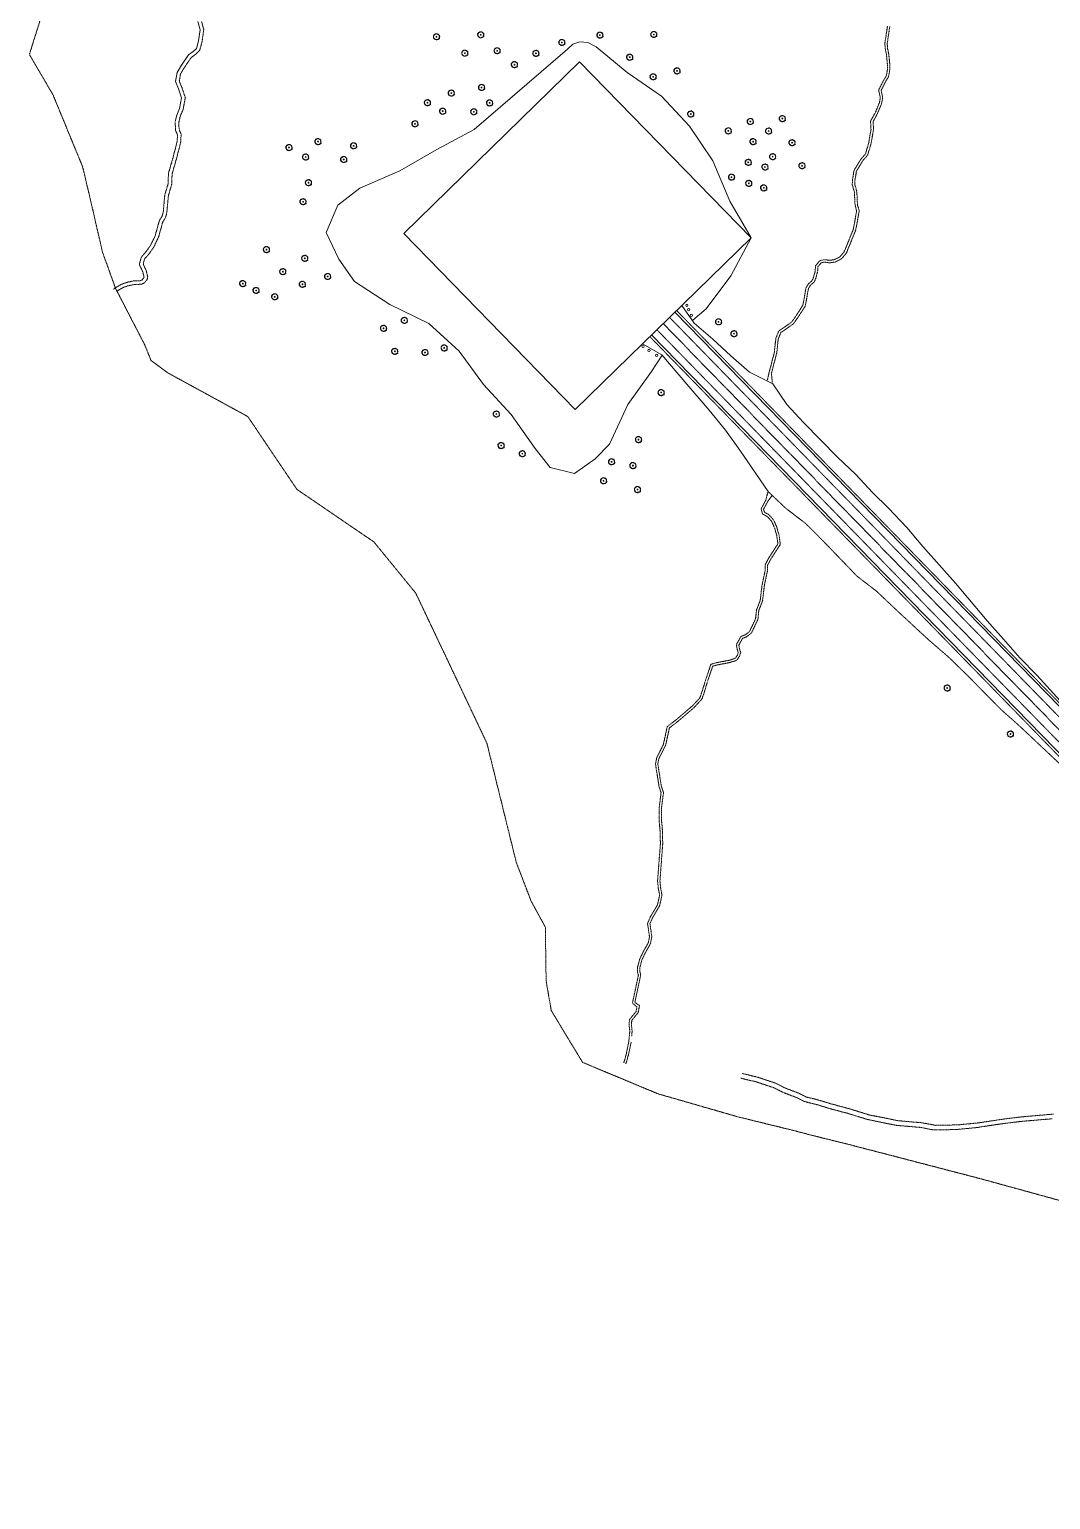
# Model space of a CAD drawing. Header units: feet. Extents: x 65934 to 70070, y 57218 to 61041.
# Drawn here: x 65934 to 67298, y 57916 to 59879 of the extents above; entities that cross this region are included whole.
import ezdxf

# ---------------------------------------------------------------- set-up
doc = ezdxf.new("R2010")
doc.units = ezdxf.units.FT
doc.header["$MEASUREMENT"] = 0
for name, pattern in [('DASHED2', [0.375, 0.25, -0.125]), ('HIDDEN', [0.375, 0.25, -0.125]), ('PHANTOM2', [1.25, 0.625, -0.125, 0.125, -0.125, 0.125, -0.125])]:
    doc.linetypes.add(name, pattern=pattern)
for name, color, linetype, lineweight in [('Bollard_PLN_x', 9, 'Continuous', 0), ('Building_PLN_x', 1, 'Continuous', 0), ('Centerline_PLN_x', 1, 'PHANTOM2', 0), ('Edge-of-Paved-Road_PLN_x', 5, 'DASHED2', 0), ('Laneline_PLN_x', 2, 'DASHED2', 0), ('Natural-Drainage_PLN_x', 5, 'HIDDEN', 0), ('River_PLN_x', 5, 'Continuous', 0), ('Shoulder_PLN_x', 7, 'Continuous', 0), ('Surface-Existing-Perimeter', 3, 'DASHED2', 0), ('Toe_PLN_x', 2, 'Continuous', 0), ('Tree_PLN_x', 62, 'Continuous', 0)]:
    doc.layers.add(name, color=color, linetype=linetype, lineweight=lineweight)

# ---------------------------------------------------------------- blocks, each defined once
blk = doc.blocks.new('TREE-D')
at = {"layer": 'Tree_PLN_x', "linetype": 'Continuous'}
blk.add_lwpolyline([(-3.4, 0.2, 1.158218), (-3.2, -1.4, 1.170054), (-2.1, -2.6, 1.101781), (-0.7, -3.4, 1.072634), (1, -3.2, 1.180778), (2.4, -2.5, 1.70845), (3.2, -1.1, 0.989775), (3.4, 0.7, 1.085957), (2.7, 2.2, 1.005407), (1.4, 3.1, 1.020594), (-0.2, 3.5, 0.925491), (-1.8, 2.9, 1.150965), (-3, 1.8, 1.269159)], format="xyb", close=True, dxfattribs=at)
at = {"layer": 'Tree_PLN_x'}
blk.add_circle((0, 0), 0.535, dxfattribs=at)
blk = doc.blocks.new('BOLL')
at = {"layer": 'Bollard_PLN_x', "linetype": 'Continuous', "lineweight": 0}
blk.add_circle((0, 0), 1.44, dxfattribs=at)

msp = doc.modelspace()

# ---------------------------------------------------------------- linework, layer by layer
at = {"layer": 'Building_PLN_x', "elevation": 5602.8}
msp.add_lwpolyline([(66434.2, 59606.6), (66669.1, 59835.6), (66898.1, 59600.8), (66663.3, 59371.7)], close=True, dxfattribs=at)
at = {"layer": 'Centerline_PLN_x'}
msp.add_polyline3d([(68713.2, 57936.4, 5630), (68636.9, 57966.7, 5627.8), (68576.5, 57992.3, 5625.8), (68507.7, 58023.3, 5623.2), (68445.5, 58052.9, 5620.7), (68372.3, 58089.9, 5617.7), (68314.4, 58120.8, 5615.3), (68248.6, 58157.7, 5612.5), (68189.3, 58192.7, 5609.9), (68119.6, 58236.1, 5606.9), (68062, 58273.8, 5604.4), (68007.8, 58310.8, 5602), (67946.5, 58354.8, 5599.6), (67881, 58404.1, 5597.4), (67824.4, 58448.9, 5595.8), (67766.2, 58497, 5594.6), (67704.3, 58550.8, 5593.7), (67651, 58599.4, 5593.3), (67596.4, 58651.5, 5593.3), (67538.4, 58709.5, 5593.7), (67112.3, 59146.3, 5598.8), (66780.7, 59486.2, 5602.8)], dxfattribs=at)
at = {"layer": 'Edge-of-Paved-Road_PLN_x'}
for points in [[(68708.7, 57964.8, 5627.9), (68644.8, 57990.5, 5626), (68569.4, 58022.7, 5623.4), (68500.5, 58054.2, 5620.8), (68438.7, 58084.1, 5618.2), (68380.2, 58113.9, 5615.8), (68310.9, 58151.1, 5612.9), (68248.1, 58186.8, 5610.2), (68185.5, 58224.2, 5607.5), (68127.8, 58260.4, 5604.9), (68062.1, 58303.8, 5602), (67994.8, 58350.6, 5599.1), (67939.1, 58391.3, 5597), (67879.2, 58437.1, 5595.1), (67814.8, 58488.9, 5593.5), (67760.1, 58535.1, 5592.5), (67705.9, 58582.9, 5591.8), (67657.7, 58627.3, 5591.5), (67600.5, 58682.4, 5591.6), (67215.7, 59076, 5596.1), (66798.6, 59503.7, 5601.1)], [(68690, 57918.6, 5627.9), (68626.1, 57944.2, 5626), (68550.6, 57976.5, 5623.5), (68479, 58009.2, 5620.8), (68417, 58039.2, 5618.3), (68355.6, 58070.5, 5615.7), (68286.3, 58107.8, 5612.9), (68214.1, 58148.9, 5609.8), (68158.8, 58182.1, 5607.5), (68103.2, 58217, 5605.1), (68034.7, 58262.1, 5602), (67975.4, 58303.2, 5599.5), (67911.7, 58349.5, 5597.1), (67849.1, 58397.3, 5595.2), (67795.3, 58440.4, 5593.8), (67734.9, 58490.9, 5592.6), (67682.8, 58536.6, 5591.9), (67625.1, 58589.5, 5591.6), (67575.3, 58637.2, 5591.6), (67519.7, 58692.9, 5592), (66960.7, 59266, 5598.7), (66762.9, 59468.8, 5601.1)]]:
    msp.add_polyline3d(points, dxfattribs=at)
at = {"layer": 'Laneline_PLN_x'}
for points in [[(68699.9, 57954.2, 5629.1), (68621, 57986.1, 5626.7), (68551.8, 58016.2, 5624.3), (68489.2, 58045, 5621.9), (68424.3, 58076.6, 5619.2), (68359.8, 58109.7, 5616.5), (68291, 58147.2, 5613.6), (68231.2, 58181.5, 5611.1), (68161, 58223.9, 5608), (68094.7, 58266.3, 5605.1), (68037.5, 58304.7, 5602.6), (67970.4, 58351.9, 5599.8), (67907.2, 58398.9, 5597.6), (67855.4, 58439.1, 5596), (67801.9, 58482.5, 5594.7), (67741.9, 58533.5, 5593.7), (67680.7, 58588.1, 5593), (67620.9, 58644.2, 5592.8), (67564.8, 58699.5, 5593.1), (66994.3, 59284.2, 5600), (66789.2, 59494.5, 5602.4)], [(68695.6, 57930.5, 5629.2), (68631.6, 57956.1, 5627.3), (68556, 57988.4, 5624.8), (68484.6, 58021.1, 5622.1), (68422.6, 58051.1, 5619.6), (68348.8, 58088.9, 5616.5), (68279.9, 58126.3, 5613.6), (68220.6, 58160.3, 5611.1), (68161.6, 58195.8, 5608.6), (68095, 58237.9, 5605.7), (68026.4, 58283.7, 5602.7), (67973, 58321, 5600.4), (67914.7, 58363.6, 5598.3), (67857.4, 58407.5, 5596.5), (67806.2, 58448.4, 5595.2), (67743.3, 58501.1, 5593.9), (67691.4, 58546.5, 5593.2), (67633.4, 58599.7, 5592.9), (67574.3, 58656.6, 5592.9), (67193.6, 59046, 5597.3), (66772.3, 59478, 5602.4)]]:
    msp.add_polyline3d(points, dxfattribs=at)
at = {"layer": 'Natural-Drainage_PLN_x'}
for points in [[(66050.5, 59529.3, 5568.2), (66058.7, 59534.2, 5568.7), (66065.2, 59536.5, 5569), (66074.2, 59538.5, 5569.4), (66083.4, 59538.7, 5569.6), (66087.5, 59540.5, 5569.9), (66091.5, 59545.7, 5569.8), (66092, 59548.9, 5569.9), (66089.7, 59557.7, 5570.2), (66086, 59565.5, 5570.8), (66087.8, 59572.7, 5570.8), (66093, 59578.3, 5571), (66100.1, 59588.3, 5571.3), (66106.5, 59601.8, 5571.7), (66112.1, 59621.9, 5572.4), (66115.6, 59627.4, 5572.8), (66117.6, 59634.5, 5573.3), (66119.6, 59656.8, 5574.4), (66124.1, 59672.4, 5574.6), (66124.6, 59686, 5575.6), (66130.2, 59705.5, 5576.3), (66136.3, 59729.1, 5577.8), (66136.6, 59739.4, 5578.2), (66133.9, 59745.3, 5578.4), (66133.6, 59755, 5578.5), (66135.4, 59763, 5579), (66139.2, 59771.8, 5579.4), (66142.3, 59787.9, 5579.6), (66137.7, 59801.5, 5580.2), (66134.1, 59809.8, 5580.4), (66135.9, 59819.7, 5580.8), (66141.3, 59828.6, 5581.7), (66150.1, 59841.5, 5583.1), (66156, 59845.8, 5583.5), (66161.5, 59851.1, 5584), (66164.6, 59862.6, 5584.7), (66166.9, 59879, 5585.9), (66163.9, 59889.6, 5586.2)], [(66919.8, 59409.8, 5586.1), (66922.1, 59420.3, 5586.6), (66929.3, 59448.2, 5587.9), (66931.2, 59466.4, 5588.8), (66935.2, 59476.6, 5589.4), (66939.3, 59479.1, 5589.6), (66952.2, 59488.1, 5590.3), (66957.6, 59495.6, 5590.5), (66967.4, 59510.9, 5591.3), (66971.6, 59534.2, 5592.8), (66974.8, 59539.4, 5593.2), (66979.8, 59543.8, 5593.4), (66981.2, 59547.1, 5593.7), (66983.8, 59555.9, 5593.9), (66984.2, 59563.1, 5594.2), (66989.5, 59569.8, 5594.6), (66995.3, 59571.6, 5595.2), (67003.5, 59570.7, 5595.8), (67009.1, 59571.5, 5596), (67016.6, 59575.2, 5596.5), (67022.5, 59582, 5597.1), (67034.7, 59611.9, 5597.6), (67039.2, 59636.5, 5598.9), (67037.1, 59644.5, 5599.2), (67036.1, 59662.1, 5600.1), (67033.3, 59671.7, 5600.1), (67033.7, 59679, 5600.8), (67035.8, 59691, 5601.1), (67045, 59706, 5602), (67050.8, 59712.4, 5602.4), (67055, 59726.3, 5603.2), (67058.4, 59745.1, 5604.1), (67057.8, 59756.7, 5604.7), (67064, 59767.6, 5604.4), (67069.7, 59781.4, 5605.2), (67070.8, 59787.9, 5605.4), (67068.6, 59798, 5605.9), (67075.4, 59811.4, 5606.6), (67078.8, 59816.9, 5606.9), (67080.2, 59824.8, 5607), (67080.4, 59830.9, 5607.1), (67079.1, 59844.8, 5607.7), (67077.3, 59853.3, 5608.2), (67076.9, 59860.5, 5608.5), (67080.4, 59883.5, 5609.8)], [(67066.9, 59766.4, 5604.5), (67072.7, 59780.5, 5605.3), (67074, 59788, 5605.5), (67071.9, 59797.6, 5606), (67078.2, 59809.9, 5606.7), (67081.8, 59815.8, 5607), (67083.3, 59824.4, 5607.1), (67083.6, 59831, 5607.2), (67082.2, 59845.3, 5607.9), (67080.4, 59853.7, 5608.3), (67080, 59860.3, 5608.7), (67083.5, 59882.9, 5609.9)], [(66128.8, 59754.9, 5578.5), (66129.1, 59744.2, 5578.3), (66131.7, 59738.4, 5578.2), (66131.5, 59729.8, 5577.9), (66125.5, 59706.8, 5576.4), (66119.7, 59686.8, 5575.6), (66119.3, 59673.1, 5574.7), (66114.8, 59657.7, 5574.5), (66112.8, 59635.3, 5573.3), (66111.1, 59629.4, 5573), (66107.6, 59623.9, 5572.5), (66102, 59603.5, 5571.8), (66095.9, 59590.8, 5571.4), (66089.2, 59581.4, 5571.2), (66083.4, 59575, 5571), (66080.9, 59565, 5570.8), (66085.1, 59556, 5570.1), (66087.1, 59548.6, 5569.9), (66086.9, 59547.7, 5569.9), (66084.4, 59544.4, 5570.1), (66082.3, 59543.5, 5569.9), (66073.7, 59543.3, 5569.7), (66063.8, 59541.1, 5569.3), (66056.6, 59538.6, 5569), (66047, 59532.8, 5568.5), (66046.4, 59531.9, 5568.4)], [(67066.9, 59766.4, 5605.1), (67061.2, 59756, 5604.7), (67061.7, 59744.9, 5604.2), (67058.2, 59725.5, 5603.3), (67053.7, 59710.8, 5602.4), (67047.6, 59704.1, 5602), (67039, 59689.8, 5601.1), (67037, 59678.6, 5600.9), (67036.6, 59672.1, 5600.2), (67039.4, 59662.7, 5600.2), (67040.3, 59645, 5599.3), (67042.6, 59636.6, 5599), (67037.9, 59610.9, 5597.7), (67025.4, 59580.2, 5597.2), (67018.7, 59572.5, 5596.5), (67010.1, 59568.3, 5595.9), (67003.5, 59567.3, 5595.7), (66995.7, 59568.3, 5595.1), (66991.4, 59567, 5594.5), (66987.4, 59561.9, 5594.3), (66987, 59555.4, 5594), (66984.3, 59545.9, 5593.7), (66982.5, 59541.8, 5593.4), (66977.4, 59537.3, 5593.2), (66974.8, 59533, 5592.8), (66970.6, 59509.7, 5591.4), (66960.3, 59493.7, 5590.5), (66954.5, 59485.8, 5590.3), (66941.1, 59476.3, 5589.6), (66937.9, 59474.4, 5589.4), (66934.4, 59465.6, 5588.9), (66932.6, 59447.7, 5588), (66925.4, 59420, 5586.7), (66926.5, 59406, 5586.2)], [(66920.8, 59262, 5580.8), (66917.9, 59250.6, 5579.2), (66911.5, 59238.8, 5578.6), (66913.5, 59232, 5578.5), (66919.6, 59228.8, 5578.1), (66925.5, 59222.3, 5577.6), (66929.3, 59214, 5577.1), (66932.4, 59203.6, 5576.4), (66934, 59192.2, 5575.7), (66922.3, 59174.1, 5574.5), (66916.8, 59164, 5574.1), (66916.8, 59155.4, 5573.3), (66912.7, 59136.3, 5572.6), (66910.4, 59116.9, 5572.2), (66905.4, 59103.7, 5571.9), (66904.1, 59091.9, 5571.7), (66896.1, 59075.1, 5571), (66890.2, 59070.5, 5570.8), (66884.7, 59068.6, 5570.4), (66878.6, 59057.8, 5569.4), (66879.6, 59051.2, 5569.2), (66881, 59047, 5569), (66880, 59043.7, 5568.9), (66877.1, 59039.4, 5568.5), (66869.4, 59036.8, 5568.3), (66850.2, 59033, 5567.3), (66844.4, 59031.3, 5566.8), (66836.9, 59008.8, 5565.9), (66832.1, 58993.2, 5565.2), (66829.6, 58986.3, 5565), (66820, 58976, 5564.6), (66797.8, 58957, 5563), (66786.2, 58948.2, 5561.9), (66781, 58924.1, 5560.5), (66772, 58906.4, 5559.4), (66770.4, 58898.3, 5559), (66775.1, 58868.6, 5557.6), (66777.9, 58859.7, 5557.5), (66775.3, 58839.2, 5557), (66775.3, 58822.5, 5556.4), (66776.5, 58809.4, 5555.6), (66777, 58791.9, 5554.9), (66773.2, 58742.1, 5552.4), (66774.4, 58730.6, 5551.4), (66775.9, 58723.2, 5550.8), (66772.9, 58709.7, 5550.7), (66763.7, 58694.3, 5550.1), (66759.8, 58685.4, 5549.5), (66762.4, 58667.7, 5548.8), (66760.9, 58659.7, 5548.8), (66753.6, 58646.7, 5548.7), (66749.2, 58637.4, 5548.5), (66746.6, 58627.3, 5548.4), (66746.6, 58619.9, 5548.2), (66747.6, 58616.6, 5547.8), (66739.6, 58579.1, 5547.2), (66744.7, 58574.5, 5547.2), (66745.7, 58574, 5546.8), (66744.4, 58567.5, 5546.6), (66735.7, 58557, 5546.2), (66735.2, 58549.5, 5545.9), (66736.1, 58542, 5545.8), (66734.8, 58527.2, 5545.6), (66731.5, 58511.1, 5545.3), (66728, 58498.9, 5544.6)], [(66926.4, 59256.8, 5580.9), (66920.7, 59249.3, 5579.7), (66914.8, 59238.4, 5579.2), (66916.1, 59234.2, 5579), (66921.6, 59231.3, 5578.5), (66928.2, 59224.1, 5578.1), (66932.2, 59215.1, 5577.6), (66935.5, 59204.2, 5577), (66937.2, 59191.4, 5576.3), (66925, 59172.5, 5575), (66919.9, 59163.1, 5574.7), (66919.9, 59155, 5573.9), (66915.8, 59135.8, 5573.1), (66913.5, 59116.1, 5572.8), (66908.4, 59103, 5572.5), (66907.2, 59091, 5572.2), (66898.6, 59073.1, 5571.4), (66891.7, 59067.7, 5571.1), (66886.8, 59066, 5570.8), (66881.9, 59057.1, 5570), (66882.6, 59051.9, 5569.7), (66884.3, 59047, 5569.6), (66882.8, 59042.3, 5569.4), (66879.1, 59036.7, 5568.9), (66870.2, 59033.8, 5568.5), (66850.9, 59029.9, 5567.4), (66846.8, 59028.7, 5567.2), (66839.8, 59007.9, 5566.4), (66835.1, 58992.2, 5565.7), (66832.3, 58984.7, 5565.4), (66822.2, 58973.7, 5565), (66799.7, 58954.5, 5563.4), (66789, 58946.4, 5562.4), (66783.9, 58923, 5561.1), (66775, 58905.4, 5559.9), (66773.5, 58898.2, 5559.6), (66778.1, 58869.3, 5558.2), (66781.1, 58859.9, 5558.1), (66778.4, 58839, 5557.5), (66778.5, 58822.6, 5557), (66779.7, 58809.5, 5556.1), (66780.1, 58791.8, 5555.5), (66776.4, 58742.1, 5552.9), (66777.5, 58731, 5552), (66779.1, 58723.2, 5551.4), (66775.8, 58708.6, 5551.3), (66766.5, 58692.9, 5550.6), (66763, 58684.9, 5550.1), (66765.5, 58667.7, 5549.4), (66763.9, 58658.6, 5549.4), (66756.4, 58645.3, 5549.2), (66752.1, 58636.3, 5549.1), (66749.7, 58626.9, 5549), (66749.7, 58620.4, 5548.8), (66750.8, 58616.7, 5548.4), (66743, 58580.2, 5547.8), (66746.5, 58577.1, 5547.6), (66749.2, 58575.7, 5547.5), (66747.2, 58566.1, 5547.2), (66738.7, 58555.8, 5546.8), (66738.3, 58549.6, 5546.5), (66739.2, 58542, 5546.4), (66738.6, 58534.4, 5546.3)], [(67328.5, 58881.5, 5591.2), (67256.8, 58948.9, 5589.6), (67232.3, 58970.7, 5588.6), (67186.2, 59017.4, 5588.9), (67162.7, 59040.3, 5588.7), (67135.4, 59063.9, 5587.2), (67089.7, 59106.2, 5585.9), (67065.9, 59128.8, 5585.4), (67039.7, 59148.9, 5583), (66994.2, 59196.2, 5583.8), (66971, 59219.3, 5583.8), (66944.6, 59239.5, 5581.3), (66920.8, 59262, 5580.8)], [(66737.9, 58526.7, 5546.2), (66734.5, 58510.4, 5545.9), (66730.9, 58498, 5545.2)], [(67300.4, 58424.5, 5565), (67258.5, 58420.9, 5564.5), (67232.2, 58417.7, 5564), (67200, 58412.8, 5563.3), (67172, 58410.1, 5562.8), (67142.3, 58409.5, 5562.6), (67125, 58412.9, 5562), (67092.3, 58415.7, 5561), (67053.7, 58423.5, 5559.6), (67028.7, 58431.3, 5558.5), (67003.3, 58438.1, 5557.7), (66987.7, 58442.9, 5556.6), (66969.5, 58447.5, 5555.6), (66959.9, 58452.4, 5554.7), (66941.5, 58459.4, 5553.7), (66928.4, 58466, 5552.8), (66904.6, 58473.9, 5551.6), (66884.4, 58478.7, 5550.4)], [(67302.4, 58430.7, 5565.8), (67260.5, 58427.1, 5565.4), (67234.1, 58423.9, 5564.9), (67202, 58419, 5564.1), (67174, 58416.3, 5563.6), (67144.3, 58415.7, 5563.5), (67127, 58419.1, 5562.8), (67094.3, 58421.9, 5561.9), (67055.7, 58429.7, 5560.5), (67030.7, 58437.5, 5559.3), (67005.3, 58444.3, 5558.5), (66989.6, 58449.1, 5557.4), (66971.5, 58453.7, 5556.4), (66961.9, 58458.6, 5555.6), (66943.5, 58465.6, 5554.5), (66930.4, 58472.2, 5553.6), (66906.6, 58480.1, 5552.5), (66886.4, 58484.9, 5551.3)]]:
    msp.add_polyline3d(points, dxfattribs=at)
at = {"layer": 'River_PLN_x'}
msp.add_polyline3d([(66128.9, 59756.1, 5578.6), (66130.7, 59764.5, 5579.1), (66134.6, 59773.2, 5579.5), (66137.3, 59787.6, 5579.6), (66133.2, 59799.8, 5580.1), (66129, 59809.3, 5580.4), (66131.4, 59821.5, 5581), (66137.2, 59831.2, 5581.9), (66146.6, 59844.9, 5583.3), (66152.9, 59849.5, 5583.8), (66157.2, 59853.7, 5584.2), (66159.9, 59863.6, 5584.8), (66162, 59878.6, 5585.9), (66158.9, 59889.4, 5586.2)], dxfattribs=at)
at = {"layer": 'Shoulder_PLN_x'}
for points in [[(68722.9, 57955.9, 5629.3), (68644.2, 57987.2, 5627), (68568.7, 58019.4, 5624.4), (68497.1, 58052.1, 5621.7), (68435.1, 58082.2, 5619.1), (68364.4, 58118.5, 5616.2), (68295.9, 58155.7, 5613.3), (68236.1, 58190, 5610.7), (68165.9, 58232.5, 5607.7), (68099.6, 58274.8, 5604.8), (68045.1, 58311.4, 5602.3), (67991.3, 58349, 5600), (67935.7, 58389.7, 5598), (67878.1, 58433.8, 5596.1), (67827.1, 58474.5, 5594.8), (67761.8, 58529.3, 5593.5), (67702.7, 58581.4, 5592.8), (67642, 58637.6, 5592.5), (67593.1, 58685.1, 5592.6), (67116.3, 59173.3, 5598.2), (66796.2, 59501.4, 5602.1)], [(68706, 57916, 5629.3), (68629.3, 57946.5, 5627), (68566.3, 57973.2, 5624.9), (68494.5, 58005.5, 5622.3), (68429.4, 58036.7, 5619.7), (68362.1, 58070.8, 5616.9), (68301.3, 58103.2, 5614.4), (68232.7, 58141.9, 5611.5), (68159.5, 58185.6, 5608.4), (68090.1, 58229.3, 5605.4), (68019.1, 58276.7, 5602.2), (67954.7, 58322, 5599.6), (67896.7, 58364.9, 5597.5), (67834.4, 58413.1, 5595.7), (67783.4, 58454.4, 5594.5), (67733.3, 58496.7, 5593.5), (67679.1, 58544.4, 5592.8), (67628.3, 58591, 5592.5), (67573.9, 58643.2, 5592.6), (67513.8, 58703.7, 5593), (66973.1, 59258, 5599.6), (66765.2, 59471.1, 5602.1)]]:
    msp.add_polyline3d(points, dxfattribs=at)
at = {"layer": 'Surface-Existing-Perimeter'}
msp.add_lwpolyline([(65964.6, 59943), (65933.9, 59845.6), (65965.5, 59791.6), (66005.1, 59695.5), (66018.9, 59637), (66031.4, 59582.2), (66049, 59533.3), (66087.9, 59458.1), (66096.4, 59437), (66118.5, 59420.6), (66225.7, 59362.1), (66291.4, 59264.8), (66394.2, 59194.7), (66450.2, 59126.2), (66545.1, 58926.2), (66584.4, 58766.9), (66604.3, 58715), (66623.3, 58680.3), (66624.3, 58608.6), (66631.2, 58568.9), (66673, 58499.8), (66773.5, 58457.9), (66880.4, 58427.1), (66951.3, 58409.7), (66982.8, 58401.5), (67027, 58390.6), (67092.7, 58373.6), (67206.7, 58343.9), (67316.2, 58313.8)], dxfattribs=at)
at = {"layer": 'Toe_PLN_x'}
for points in [[(66779.3, 59444.2, 5597.8), (66765.1, 59422.1, 5596.7), (66733.3, 59378.3, 5595.1), (66708.9, 59325, 5591.4), (66689.7, 59305.6, 5590.4), (66662.2, 59286.1, 5587.9), (66629.9, 59293.9, 5588), (66609.5, 59319.3, 5589.7), (66577.8, 59364.7, 5591.3), (66540.7, 59404.9, 5591.5), (66508.2, 59449.6, 5592.9), (66467.8, 59486.5, 5592.4), (66415.5, 59511.9, 5588.9), (66368.4, 59542.4, 5586.8), (66347.5, 59572.2, 5586.5), (66330.4, 59607.9, 5584.7), (66345.9, 59644.4, 5586), (66375.3, 59666.9, 5588.1), (66429, 59690.2, 5591.7), (66478.2, 59718.7, 5594.2), (66528.1, 59745.2, 5597), (66652.7, 59852.7, 5607), (66660.2, 59859.1, 5607.2), (66669.5, 59862.2, 5607.5), (66680.2, 59861.6, 5607.8), (66691, 59855.9, 5608.1), (66732.7, 59821.3, 5609.1), (66778.6, 59789.7, 5611), (66816, 59749.9, 5610.8), (66847, 59703.6, 5609), (66869.9, 59649.6, 5605.3), (66898.1, 59600.8, 5602.8), (66871.2, 59550.1, 5599.8), (66838, 59505.8, 5598.3), (66820.2, 59490.8, 5598.6)], [(66822.1, 59486.6, 5598), (66805.6, 59510.5, 5599.4)], [(67346.1, 58943.6, 5594), (67280, 59016.6, 5592.7), (67257.1, 59040.1, 5592.9), (67235.6, 59065, 5592.1), (67213.4, 59089.2, 5591.8), (67171.3, 59139.8, 5589.3), (67127.4, 59188.5, 5588.4), (67106.4, 59214, 5587.1), (67081.8, 59239.6, 5587.3), (67060.4, 59260.7, 5587.8), (67038, 59284.7, 5587.7), (67014.2, 59307.3, 5588.7), (66968.2, 59354.1, 5589.4), (66945.9, 59378.2, 5589.2), (66927, 59405.6, 5586.2), (66896.2, 59421.4, 5592.8), (66871.1, 59443.2, 5594.7), (66847, 59465.4, 5596), (66822.1, 59486.6, 5598)], [(66779.1, 59444.7, 5597.8), (66753, 59459.2, 5602.8)], [(66920.8, 59262, 5580.8), (66883.3, 59317.1, 5588.1), (66863.9, 59344, 5591.2), (66842.3, 59370.5, 5593.3), (66812.5, 59405.5, 5595.4), (66779.1, 59444.7, 5597.8)]]:
    msp.add_polyline3d(points, dxfattribs=at)

# ---------------------------------------------------------------- block references
at = {"layer": 'Bollard_PLN_x', "linetype": 'Continuous', "lineweight": 0}
for p in [(66812.4, 59510.5, 5599.2), (66814.7, 59504.8, 5599), (66818.4, 59497.2, 5598.8), (66753.7, 59455.7, 5602.3), (66761.8, 59450.5, 5600.7), (66772, 59443.8, 5598.6)]:
    msp.add_blockref('BOLL', p, dxfattribs=at)
at = {"layer": 'Edge-of-Paved-Road_PLN_x'}
msp.add_blockref('TREE-D', (66746.4, 59264.6, 5586.2), dxfattribs=at)
at = {"layer": 'Tree_PLN_x'}
for p in [(66477.9, 59869.2, 5599.3), (66537, 59871.8, 5601.1), (66696.2, 59871.4, 5606.9), (66768.2, 59872.3, 5609.2), (66558.9, 59850.5, 5602.3), (66645.4, 59861.6, 5605.5), (66515.7, 59847.3, 5598.7), (66582, 59832, 5601.4), (66610.7, 59847.1, 5603.1), (66736, 59841.9, 5607.6), (66767.3, 59815.7, 5609.3), (66799.2, 59823.6, 5611.7), (66497.6, 59794, 5595.5), (66538.1, 59801.5, 5598.8), (66465.8, 59781.2, 5594.2), (66548.8, 59780.9, 5597.2), (66449.1, 59753, 5592.2), (66486.1, 59769.8, 5595.3), (66527.7, 59769, 5595.3), (66817.6, 59766, 5610.8), (66897.1, 59756.1, 5612.2), (66939.9, 59759.9, 5612.8), (66867.7, 59743.5, 5609.3), (66921.6, 59743.4, 5612.7), (66280.8, 59721.3, 5584.8), (66319.5, 59729.2, 5587.4), (66367.1, 59723.6, 5588.3), (66900.8, 59729.2, 5610.6), (66952.9, 59727.8, 5611.7), (66303, 59708.7, 5585.8), (66353.9, 59705.3, 5586.7), (66894.4, 59701.5, 5608.6), (66916.8, 59695.3, 5607.8), (66927, 59709.1, 5611.1), (66966.2, 59697, 5610.7), (66306.8, 59674.3, 5584.5), (66872.1, 59681.8, 5607.5), (66895.1, 59673.5, 5607.5), (66915.1, 59667.4, 5606.7), (66299.6, 59648.9, 5582.1), (66250.7, 59585, 5577.8), (66272.5, 59555.6, 5580.9), (66301.9, 59573.4, 5581.4), (66219, 59539.6, 5577.4), (66298.7, 59538.7, 5582.9), (66332.4, 59549.1, 5584.6), (66236.8, 59530.5, 5577.8), (66261.7, 59522, 5580.4), (66407.1, 59479.9, 5587.1), (66434.9, 59490.5, 5589.8), (66854.7, 59488.6, 5596.1), (66875.3, 59472.7, 5594.2), (66422.1, 59449.2, 5587.4), (66462.5, 59447.7, 5588.5), (66488.1, 59453.7, 5591.2), (66778, 59394.1, 5594.7), (66557.8, 59365.5, 5589.4), (66564.2, 59323.4, 5587.5), (66747.8, 59331.3, 5591.2), (66592.5, 59312.5, 5587.3), (66711.8, 59301.7, 5589.3), (66740.3, 59296.6, 5590.1), (66701.1, 59276.3, 5587), (67160.2, 58999.7, 5585.5), (67244.7, 58938.2, 5587)]:
    msp.add_blockref('TREE-D', p, dxfattribs=at)

doc.saveas('drawing.dxf')
